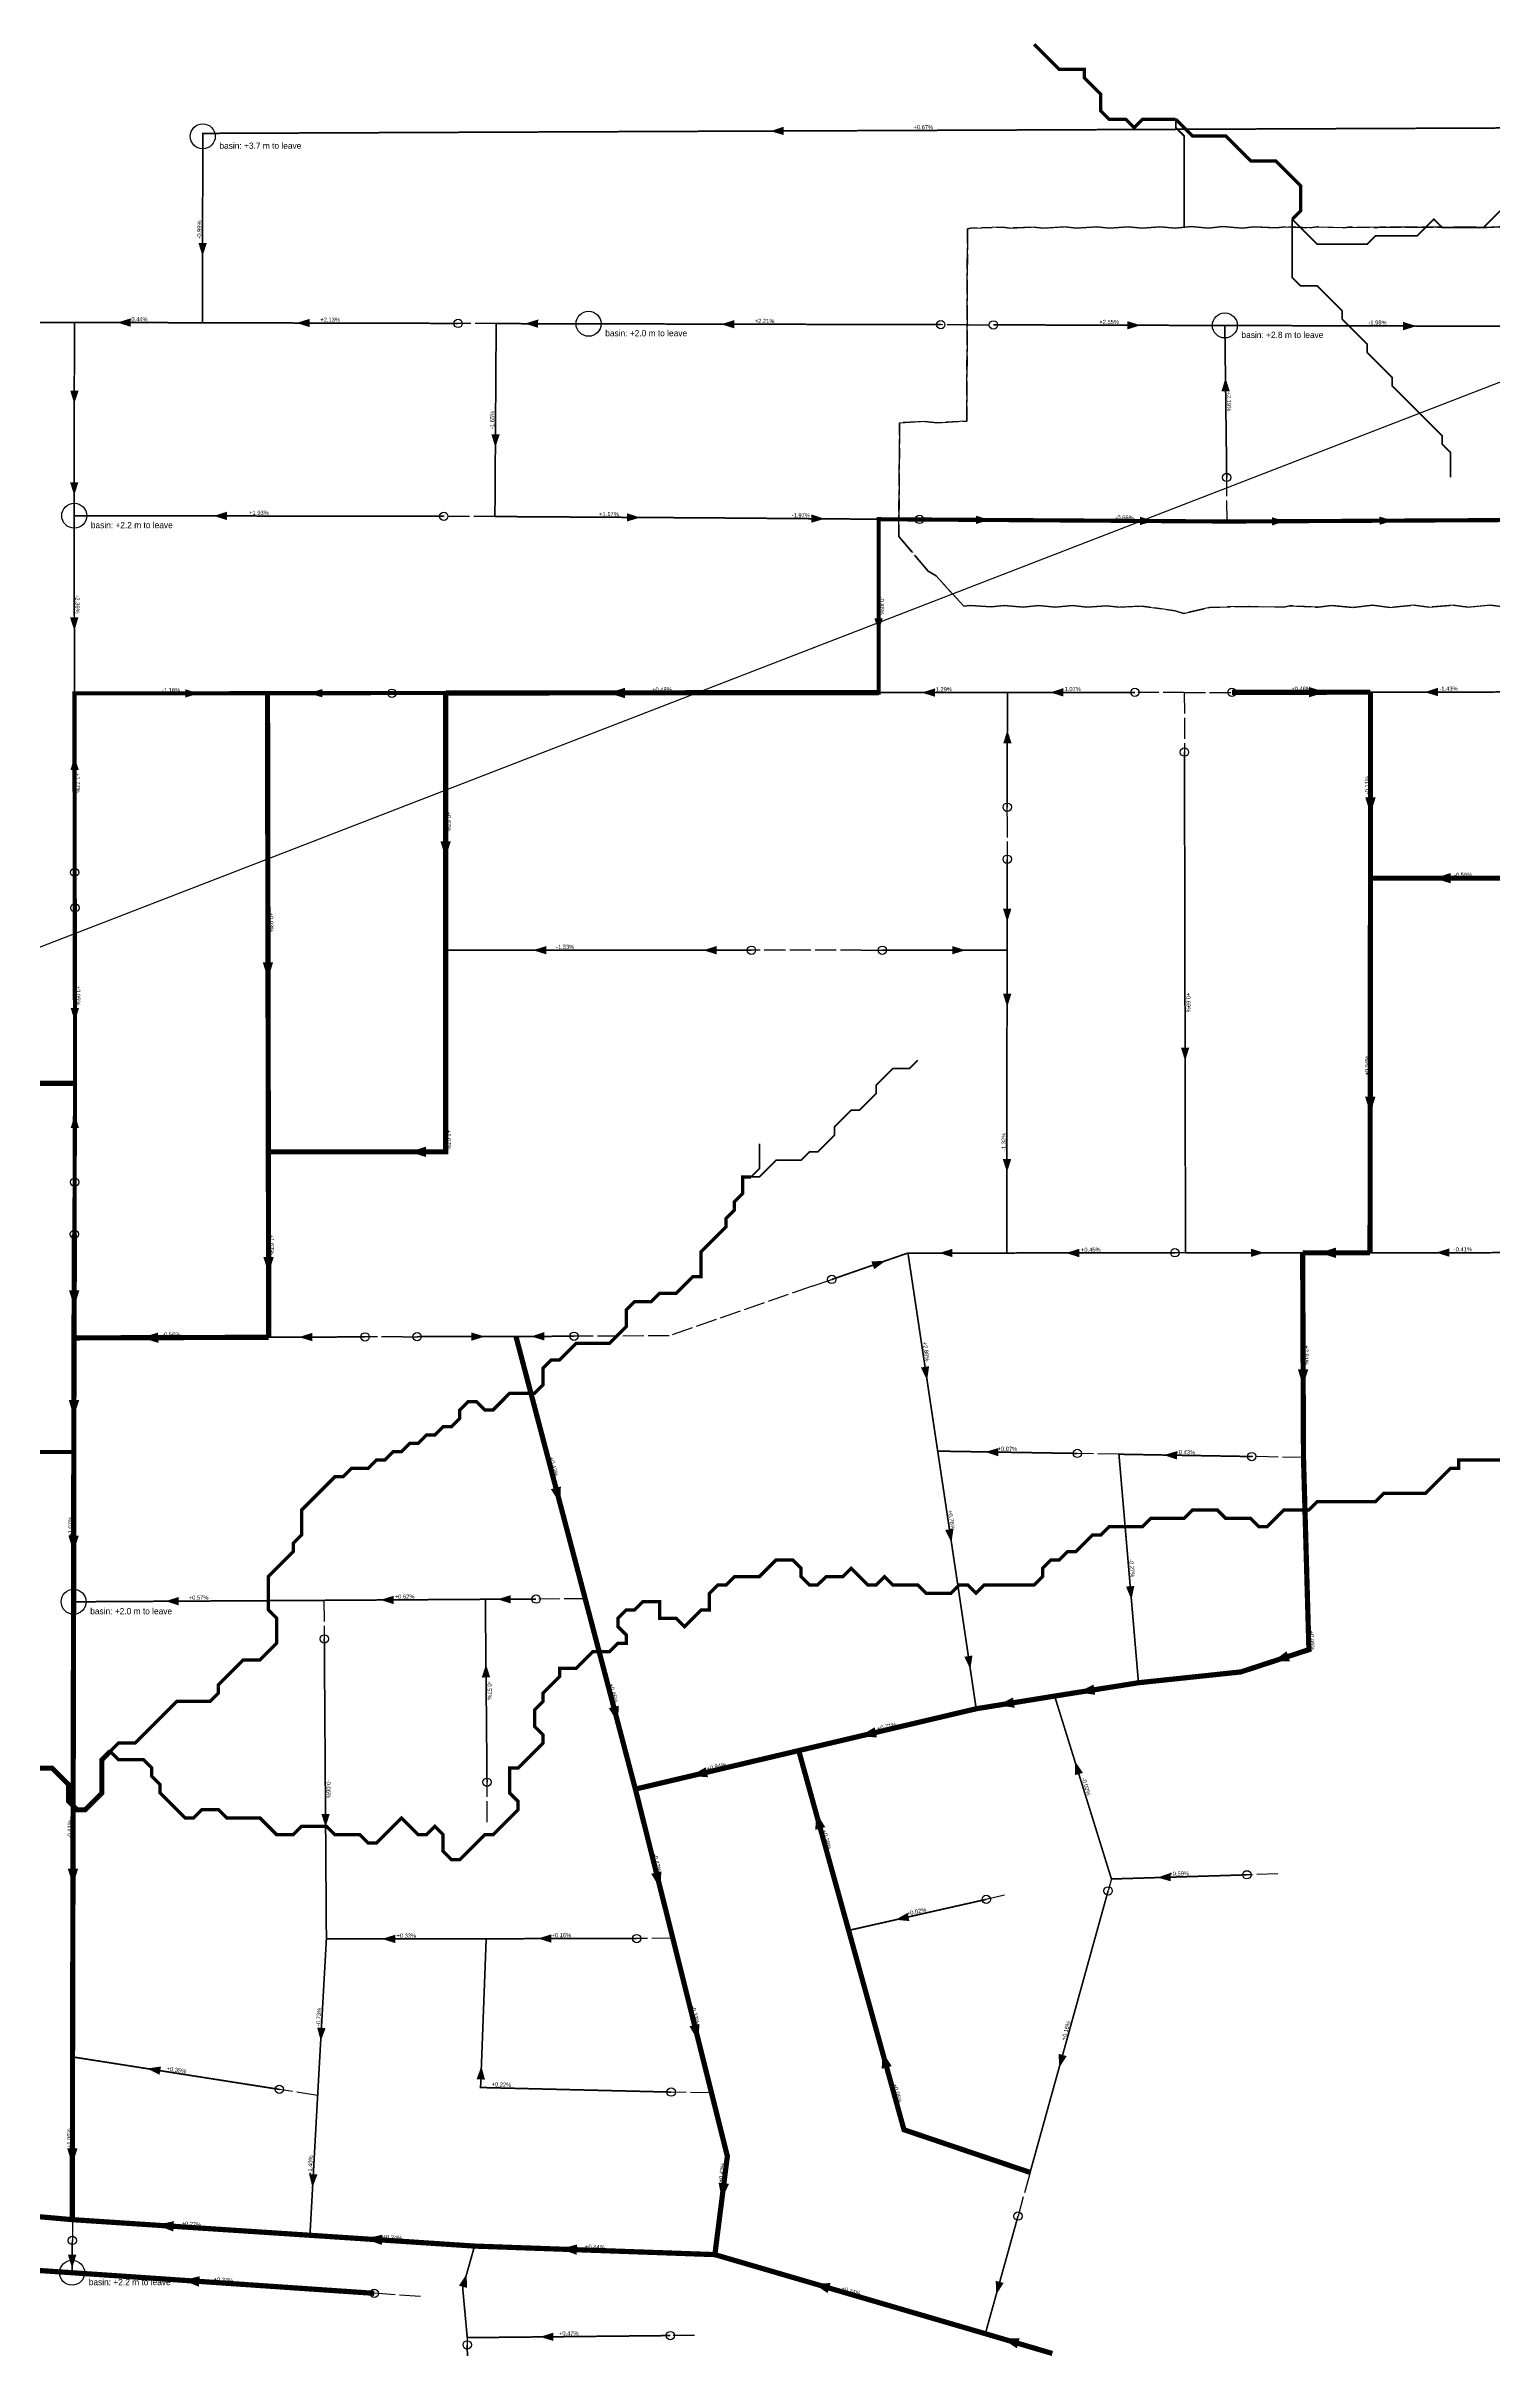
# Model space of a CAD drawing. Header units: metres. Extents: x 442821 to 452274, y 2561971 to 2571293.
# Drawn here: x 444264 to 444960, y 2564912 to 2566019 of the extents above; entities that cross this region are included whole.
import ezdxf
from ezdxf.enums import TextEntityAlignment as Align

# ---------------------------------------------------------------- set-up
doc = ezdxf.new("R2010")
doc.units = ezdxf.units.M
doc.header["$LTSCALE"] = 8
doc.linetypes.add('DASHDOT', pattern=[3.556, 2.54, -0.508, 0, -0.508])
doc.linetypes.add('DASHED', pattern=[1.524, 1.27, -0.254])
for name, color, linetype in [('A_ARROWS', 7, 'Continuous'), ('A_BASINS', 1, 'Continuous'), ('A_BUILT_2006', 252, 'Continuous'), ('A_CATCHMENTS', 7, 'Continuous'), ('A_DIRECT_LINK', 6, 'Continuous'), ('A_GRADIENT', 8, 'Continuous'), ('A_HEAD_GAP', 8, 'Continuous'), ('A_HEADS', 8, 'Continuous'), ('A_STREAMS', 5, 'Continuous')]:
    doc.layers.add(name, color=color, linetype=linetype)

msp = doc.modelspace()

# ---------------------------------------------------------------- linework, layer by layer
at = {"layer": 'A_ARROWS', "color": 1}
for points in [[(444612.4, 2565978.3), (444618.8, 2565980.4), (444618.8, 2565976.4)], [(444339.5, 2565918.1), (444337.5, 2565924.5), (444341.5, 2565924.5)], [(444298.5, 2565886.3), (444304.9, 2565888.3), (444304.9, 2565884.3)], [(444384.6, 2565886.1), (444391, 2565888.1), (444391, 2565884.1)], [(444494.4, 2565885.8), (444500.8, 2565887.8), (444500.7, 2565883.8)], [(444588.7, 2565885.5), (444595.1, 2565887.5), (444595.1, 2565883.5)], [(444277.8, 2565847.2), (444275.9, 2565853.6), (444279.9, 2565853.6)], [(444480.2, 2565826.2), (444478.3, 2565832.6), (444482.3, 2565832.6)], [(444277.8, 2565803.2), (444275.8, 2565809.6), (444279.8, 2565809.6)], [(444344.8, 2565793.4), (444351.2, 2565795.4), (444351.2, 2565791.4)], [(444549.8, 2565792.6), (444543.4, 2565790.7), (444543.4, 2565794.7)], [(444638.5, 2565792), (444632, 2565790.1), (444632.1, 2565794.1)], [(444277.9, 2565738.2), (444275.8, 2565744.6), (444279.8, 2565744.6)], [(444664.4, 2565737.8), (444662.4, 2565744.2), (444666.4, 2565744.2)], [(444337.6, 2565708.1), (444331.2, 2565706.1), (444331.2, 2565710.1)], [(444390.6, 2565708.2), (444397, 2565710.2), (444397, 2565706.2)], [(444534.5, 2565708.3), (444542.5, 2565710.8), (444542.5, 2565705.8)], [(444685.1, 2565708.5), (444691.5, 2565710.5), (444691.5, 2565706.5)], [(444746.8, 2565708.6), (444753.2, 2565710.6), (444753.2, 2565706.6)], [(444879.2, 2565708.7), (444871.2, 2565706.2), (444871.2, 2565711.2)], [(444926.8, 2565708.7), (444933.2, 2565710.8), (444933.2, 2565706.8)], [(444726.3, 2565690.5), (444728.3, 2565684.1), (444724.3, 2565684.1)], [(444277.9, 2565677.7), (444280, 2565671.3), (444276, 2565671.3)], [(444900.8, 2565650.1), (444898.3, 2565658.1), (444903.3, 2565658.1)], [(444456.3, 2565629.1), (444453.8, 2565637.1), (444458.8, 2565637.1)], [(444931.4, 2565619.3), (444939.4, 2565621.8), (444939.4, 2565616.8)], [(444726.2, 2565598.2), (444724.2, 2565604.6), (444728.2, 2565604.6)], [(444498.3, 2565584.7), (444504.7, 2565586.7), (444504.7, 2565582.7)], [(444580.1, 2565584.7), (444586.5, 2565586.7), (444586.5, 2565582.7)], [(444706.2, 2565584.7), (444699.8, 2565582.7), (444699.8, 2565586.7)], [(444370.9, 2565570.9), (444368.4, 2565578.9), (444373.4, 2565578.9)], [(444726.2, 2565557.4), (444724.2, 2565563.8), (444728.2, 2565563.8)], [(444278.1, 2565550.5), (444276.1, 2565556.9), (444280.1, 2565556.9)], [(444811.7, 2565531.5), (444809.7, 2565537.9), (444813.7, 2565537.9)], [(444900.7, 2565506.3), (444898.2, 2565514.3), (444903.2, 2565514.3)], [(444278.1, 2565505.7), (444280.1, 2565499.3), (444276.1, 2565499.3)], [(444438.9, 2565487.8), (444446.9, 2565490.3), (444446.9, 2565485.3)], [(444726.1, 2565477.9), (444724.1, 2565484.3), (444728.1, 2565484.3)], [(444371.2, 2565429.3), (444368.7, 2565437.3), (444373.7, 2565437.3)], [(444693.5, 2565439.2), (444699.9, 2565441.2), (444699.9, 2565437.2)], [(444754.4, 2565439.2), (444760.8, 2565441.2), (444760.8, 2565437.2)], [(444849.7, 2565439.3), (444843.3, 2565437.3), (444843.3, 2565441.3)], [(444876.2, 2565439.3), (444884.2, 2565441.8), (444884.2, 2565436.8)], [(444932.3, 2565439.4), (444938.7, 2565441.4), (444938.7, 2565437.4)], [(444667.7, 2565435.4), (444662.3, 2565431.4), (444660.9, 2565435.2)], [(444277.8, 2565413.3), (444275.3, 2565421.3), (444280.3, 2565421.3)], [(444310.1, 2565398.5), (444318.1, 2565401), (444318.2, 2565396)], [(444385.8, 2565398.8), (444392.2, 2565400.8), (444392.2, 2565396.8)], [(444475.1, 2565399.1), (444468.7, 2565397), (444468.7, 2565401)], [(444497.3, 2565399.1), (444503.7, 2565401.2), (444503.7, 2565397.2)], [(444687.7, 2565378.1), (444684.7, 2565384.2), (444688.7, 2565384.8)], [(444868.4, 2565375.3), (444865.9, 2565383.3), (444870.9, 2565383.3)], [(444277.6, 2565360.5), (444275.2, 2565368.5), (444280.2, 2565368.5)], [(444715.6, 2565343.6), (444722, 2565345.5), (444722, 2565341.5)], [(444801.4, 2565342.1), (444807.9, 2565344), (444807.8, 2565340)], [(444511.4, 2565318.6), (444506.9, 2565325.7), (444511.7, 2565327)], [(444277.5, 2565295.4), (444275, 2565303.4), (444280, 2565303.4)], [(444699.4, 2565300.1), (444696.4, 2565306.1), (444700.4, 2565306.7)], [(444321.6, 2565271.9), (444328, 2565273.9), (444328, 2565269.9)], [(444424.9, 2565272.5), (444431.3, 2565274.5), (444431.3, 2565270.5)], [(444481.2, 2565272.8), (444487.6, 2565274.8), (444487.6, 2565270.8)], [(444785.9, 2565272.6), (444783.3, 2565278.9), (444787.3, 2565279.2)], [(444853.7, 2565242.9), (444860.5, 2565247.8), (444862.1, 2565243)], [(444475.7, 2565241.6), (444477.7, 2565235.3), (444473.7, 2565235.2)], [(444708.5, 2565239.1), (444705.6, 2565245.2), (444709.5, 2565245.8)], [(444721.5, 2565221.9), (444729, 2565225.6), (444729.8, 2565220.7)], [(444760.2, 2565228.1), (444767.7, 2565231.8), (444768.5, 2565226.9)], [(444539.2, 2565213.4), (444534.7, 2565220.5), (444539.5, 2565221.7)], [(444655.3, 2565207), (444662.5, 2565211.3), (444663.6, 2565206.4)], [(444758.8, 2565195), (444762.6, 2565189.4), (444758.8, 2565188.3)], [(444574, 2565187.9), (444581.3, 2565192.1), (444582.4, 2565187.3)], [(444634.3, 2565170.4), (444638.8, 2565163.3), (444634, 2565162)], [(444398.6, 2565163.3), (444396.6, 2565169.7), (444400.6, 2565169.7)], [(444277.2, 2565135.4), (444274.7, 2565143.4), (444279.7, 2565143.4)], [(444559.5, 2565133.7), (444555.1, 2565140.9), (444560, 2565142.1)], [(444798.3, 2565139.1), (444804.7, 2565141.3), (444804.8, 2565137.3)], [(444672.5, 2565118.8), (444678.3, 2565122.1), (444679.2, 2565118.2)], [(444425.7, 2565109.6), (444432.1, 2565111.6), (444432.1, 2565107.6)], [(444500.7, 2565109.8), (444507.1, 2565111.8), (444507.1, 2565107.8)], [(444396.3, 2565060.5), (444394.6, 2565067), (444398.6, 2565066.7)], [(444577.8, 2565060.4), (444573.5, 2565067.6), (444578.3, 2565068.8)], [(444473.5, 2565048.5), (444475.2, 2565042), (444471.2, 2565042.2)], [(444666.2, 2565055.5), (444670.7, 2565048.5), (444665.9, 2565047.2)], [(444751.2, 2565047.7), (444750.9, 2565054.4), (444754.8, 2565053.3)], [(444312.8, 2565047.3), (444319.5, 2565048.3), (444318.8, 2565044.3)], [(444276.9, 2565001), (444274.4, 2565009), (444279.4, 2565009)], [(444392.3, 2564990.1), (444390.7, 2564996.6), (444394.7, 2564996.4)], [(444589, 2564984.3), (444587.5, 2564992.5), (444592.5, 2564991.9)], [(444317.6, 2564972.1), (444325.7, 2564974), (444325.4, 2564969)], [(444417.7, 2564965.5), (444425.9, 2564967.5), (444425.6, 2564962.5)], [(444511.4, 2564960.6), (444519.5, 2564962.8), (444519.3, 2564957.8)], [(444276.8, 2564951.4), (444274.8, 2564957.8), (444278.8, 2564957.8)], [(444329.9, 2564945.6), (444338.1, 2564947.5), (444337.7, 2564942.5)], [(444466.4, 2564948.6), (444466.6, 2564941.9), (444462.7, 2564943)], [(444632.9, 2564944.1), (444641.3, 2564944.2), (444639.9, 2564939.4)], [(444720.9, 2564938.6), (444720.7, 2564945.3), (444724.5, 2564944.3)], [(444501.7, 2564918.4), (444508.1, 2564920.4), (444508.1, 2564916.4)], [(444723.8, 2564917.5), (444732.2, 2564917.7), (444730.8, 2564912.9)]]:
    msp.add_solid(points, dxfattribs=at)
at = {"layer": 'A_ARROWS', "color": 2}
for points in [[(444790.3, 2565885), (444783.9, 2565883), (444783.9, 2565887)], [(444922.9, 2565884.6), (444916.5, 2565882.6), (444916.5, 2565886.6)], [(444831.1, 2565859.7), (444833.2, 2565853.3), (444829.2, 2565853.3)], [(444717.6, 2565791.5), (444711.2, 2565789.5), (444711.2, 2565793.5)], [(444796.5, 2565790.9), (444790.1, 2565789), (444790.1, 2565793)], [(444859.8, 2565790.8), (444853.4, 2565788.8), (444853.4, 2565792.8)], [(444911.5, 2565791.1), (444905.2, 2565789.1), (444905.1, 2565793.1)]]:
    msp.add_solid(points, dxfattribs=at)
at = {"layer": 'A_BASINS', "color": 1}
for centre in [(444339.6, 2565975.8), (444525, 2565885.7), (444830.8, 2565884.9), (444277.8, 2565793.5), (444277.5, 2565271.6), (444276.8, 2564949.2)]:
    msp.add_circle(centre, 6, dxfattribs=at)
at = {"layer": 'A_BUILT_2006', "color": 252}
msp.add_lwpolyline([(444422.4, 2563343.7), (444425.8, 2563359.7), (444354.3, 2563402.3), (444079.1, 2562950.6), (443944.5, 2563054.6), (443895.5, 2563534.9), (443894.2, 2564981.6), (443353.4, 2565026.3), (443356.8, 2565236.3), (445139.7, 2565926.1), (445353.1, 2566067)], dxfattribs=at)
at = {"layer": 'A_CATCHMENTS', "color": 2, "linetype": 'DASHED'}
msp.add_lwpolyline([(444966.3, 2565749.6), (444958.5, 2565750.5), (444947.6, 2565749.5), (444940.6, 2565750.5), (444928.9, 2565749.5), (444921.7, 2565750.5), (444910.1, 2565749.4), (444901.8, 2565750.5), (444892.5, 2565749.4), (444881.9, 2565750.4), (444875.8, 2565749.5), (444862, 2565750.2), (444859.2, 2565749.6), (444842.5, 2565749.8), (444842.1, 2565749.9), (444823.4, 2565749.4), (444810.9, 2565746.5), (444807, 2565747.8), (444790.6, 2565750.1), (444779.8, 2565749.5), (444774.1, 2565750.2), (444764.5, 2565749.5), (444757.7, 2565750.3), (444749.2, 2565749.6), (444741.3, 2565750.3), (444733.9, 2565749.6), (444733.9, 2565749.6), (444724.8, 2565750.4), (444718.5, 2565749.7), (444708.4, 2565750.4), (444705.4, 2565750), (444705.2, 2565750.2), (444692, 2565764.6), (444688.2, 2565766.8), (444674.1, 2565783.5), (444674.5, 2565838.1), (444686.4, 2565838.8), (444692.5, 2565838.1), (444706.8, 2565839), (444707.1, 2565931.3), (444708.8, 2565931.6), (444723.9, 2565932.2), (444727.7, 2565931.7), (444739, 2565932.2), (444743.5, 2565931.7), (444754.1, 2565932.3), (444759.4, 2565931.7), (444769.3, 2565932.3), (444775.3, 2565931.7), (444784.4, 2565932.3), (444791.2, 2565931.7), (444799.5, 2565932.3), (444807.1, 2565931.7), (444814.6, 2565932.4), (444823, 2565931.7), (444829.7, 2565932.4), (444839.1, 2565931.7), (444844.9, 2565932.3), (444855.4, 2565931.8), (444860, 2565932.3), (444871.7, 2565931.8), (444875.1, 2565932.3), (444888, 2565931.9), (444890.2, 2565932.2), (444904.4, 2565932), (444905.3, 2565932.1), (444920.4, 2565932.1), (444920.7, 2565932.1), (444935.6, 2565932.2), (444937, 2565932), (444950.7, 2565932.3), (444953.3, 2565931.9), (444965.8, 2565932.4)], dxfattribs=at)
at = {"layer": 'A_CATCHMENTS', "color": 1, "linetype": 'DASHED'}
msp.add_lwpolyline([(444965.8, 2565932.4), (444953.3, 2565931.9), (444950.7, 2565932.3), (444937, 2565932), (444935.6, 2565932.2), (444920.7, 2565932.1), (444920.4, 2565932.1), (444905.3, 2565932.1), (444904.4, 2565932), (444890.2, 2565932.2), (444888, 2565931.9), (444875.1, 2565932.3), (444871.7, 2565931.8), (444860, 2565932.3), (444855.4, 2565931.8), (444844.9, 2565932.3), (444839.1, 2565931.7), (444829.7, 2565932.4), (444823, 2565931.7), (444814.6, 2565932.4), (444807.1, 2565931.7), (444799.5, 2565932.3), (444791.2, 2565931.7), (444784.4, 2565932.3), (444775.3, 2565931.7), (444769.3, 2565932.3), (444759.4, 2565931.7), (444754.1, 2565932.3), (444743.5, 2565931.7), (444739, 2565932.2), (444727.7, 2565931.7), (444723.9, 2565932.2), (444708.8, 2565931.6), (444707.1, 2565931.3), (444706.8, 2565839), (444692.5, 2565838.1), (444686.4, 2565838.8), (444674.5, 2565838.1), (444674.1, 2565783.5), (444688.2, 2565766.8), (444692, 2565764.6), (444705.2, 2565750.2), (444705.4, 2565750), (444708.4, 2565750.4), (444718.5, 2565749.7), (444724.8, 2565750.4), (444733.9, 2565749.6), (444741.3, 2565750.3), (444749.2, 2565749.6), (444757.7, 2565750.3), (444764.5, 2565749.5), (444774.1, 2565750.2), (444779.8, 2565749.5), (444790.6, 2565750.1), (444807, 2565747.8), (444810.9, 2565746.5), (444823.4, 2565749.4), (444842.1, 2565749.9), (444842.5, 2565749.8), (444859.2, 2565749.6), (444862, 2565750.2), (444875.8, 2565749.5), (444881.9, 2565750.4), (444892.5, 2565749.4), (444901.8, 2565750.5), (444910.1, 2565749.4), (444921.7, 2565750.5), (444928.9, 2565749.5), (444940.6, 2565750.5), (444947.6, 2565749.5), (444958.5, 2565750.5), (444966.3, 2565749.6)], dxfattribs=at)
at = {"layer": 'A_DIRECT_LINK', "color": 6, "linetype": 'DASHED', "const_width": 2}
msp.add_lwpolyline([(445198.6, 2566068.3), (445175.1, 2565947), (445132.7, 2565921.7), (445069.7, 2565884.2), (445021.7, 2565884.3), (445021, 2565791.7), (444831.9, 2565790.7), (444664.4, 2565791.8), (444664.4, 2565708.5), (444456.3, 2565708.3), (444370.7, 2565708.2), (444277.9, 2565708.1), (444278.2, 2565520.7), (444277.7, 2565398.4), (444277.6, 2565343.6), (444184.3, 2565343.7), (444184.3, 2565251.9), (444184.3, 2565168.2), (444184.3, 2565085), (444184.3, 2564982.9), (444171.9, 2564984), (444017.2, 2564997.6), (444017.2, 2564966.8), (444017.4, 2564881.2)], dxfattribs=at)
at = {"layer": 'A_HEAD_GAP', "color": 8, "linetype": 'DASHED'}
for points in [[(444480.6, 2565885.8), (444462.3, 2565885.9)], [(444707.5, 2565885.2), (444694.3, 2565885.3)], [(444707.5, 2565885.2), (444719.6, 2565885.2)], [(444831.9, 2565790.7), (444831.7, 2565811.9)], [(444480, 2565793.1), (444455.4, 2565793.2)], [(444664.4, 2565791.8), (444684, 2565791.7)], [(444456.3, 2565708.3), (444430.5, 2565708.2)], [(444811.3, 2565708.6), (444787.6, 2565708.6)], [(444811.3, 2565708.6), (444811.4, 2565679.9)], [(444811.3, 2565708.6), (444834.2, 2565708.6)], [(444726.2, 2565649.1), (444726.2, 2565653.4)], [(444726.2, 2565649.1), (444726.2, 2565628.4)], [(444278, 2565614.4), (444278, 2565622.1)], [(444278, 2565614.4), (444278.1, 2565605.1)], [(444656.2, 2565584.7), (444603.3, 2565584.7)], [(444656.2, 2565584.7), (444666.2, 2565584.7)], [(444277.9, 2565457.1), (444278, 2565473.2)], [(444277.9, 2565457.1), (444277.9, 2565448.2)], [(444811.9, 2565439.3), (444806.8, 2565439.3)], [(444632.4, 2565423.2), (444641.9, 2565426.5)], [(444632.4, 2565423.2), (444563.8, 2565399.4), (444518, 2565399.2)], [(444435.7, 2565398.9), (444417.6, 2565398.9)], [(444435.7, 2565398.9), (444442.6, 2565399)], [(444277.6, 2565343.6), (444250.3, 2565343.6)], [(444779.9, 2565342.5), (444759.9, 2565342.9)], [(444868.6, 2565340.9), (444843.7, 2565341.4)], [(444397.8, 2565272.3), (444398, 2565253.8)], [(444523.4, 2565273), (444499.8, 2565272.9)], [(444476.3, 2565165.7), (444476.2, 2565184.9)], [(444776.3, 2565138.4), (444774.7, 2565132.7)], [(444856.3, 2565140.8), (444841.4, 2565140.4)], [(444724.9, 2565130.6), (444716.1, 2565128.6)], [(444565.5, 2565109.9), (444548.1, 2565109.8)], [(444394.8, 2565034.4), (444376.4, 2565037.3)], [(444584.1, 2565035.6), (444564.7, 2565036)], [(444737.2, 2564997.4), (444731.4, 2564976.4)], [(444276.9, 2564974.7), (444276.9, 2564964.7)], [(444444.2, 2564937.8), (444422, 2564939.3)], [(444466.7, 2564918), (444466.7, 2564914.5)], [(444575.9, 2564919.1), (444564.3, 2564919)]]:
    msp.add_lwpolyline(points, dxfattribs=at)
at = {"layer": 'A_HEADS', "color": 1}
for centre in [(444462.3, 2565885.9), (444694.3, 2565885.3), (444455.4, 2565793.2), (444430.5, 2565708.2), (444787.6, 2565708.6), (444834.2, 2565708.6), (444811.4, 2565679.9), (444726.2, 2565653.4), (444278, 2565622.1), (444726.2, 2565628.4), (444278.1, 2565605.1), (444603.3, 2565584.7), (444666.2, 2565584.7), (444278, 2565473.2), (444277.9, 2565448.2), (444806.8, 2565439.3), (444641.9, 2565426.5), (444417.6, 2565398.9), (444442.6, 2565399), (444518, 2565399.2), (444759.9, 2565342.9), (444843.7, 2565341.4), (444499.8, 2565272.9), (444398, 2565253.8), (444476.2, 2565184.9), (444841.4, 2565140.4), (444716.1, 2565128.6), (444774.7, 2565132.7), (444548.1, 2565109.8), (444376.4, 2565037.3), (444564.7, 2565036), (444731.4, 2564976.4), (444276.9, 2564964.7), (444422, 2564939.3), (444466.7, 2564914.5), (444564.3, 2564919)]:
    msp.add_circle(centre, 2, dxfattribs=at)
at = {"layer": 'A_HEADS', "color": 2}
for centre in [(444719.6, 2565885.2), (444831.7, 2565811.9), (444684, 2565791.7)]:
    msp.add_circle(centre, 2, dxfattribs=at)
at = {"layer": 'A_SECONDARY_HEADER', "color": 1, "const_width": 2.5}
for points in [[(444370.7, 2565708.2), (444371.1, 2565487.8)], [(444456.3, 2565708.3), (444456.3, 2565584.7)], [(444900.8, 2565619.3), (444900.6, 2565439.3)], [(444456.3, 2565584.7), (444456.3, 2565487.8), (444371.1, 2565487.8)], [(444278.2, 2565520.7), (444185.9, 2565520.7)], [(444371.1, 2565487.8), (444371.3, 2565398.7)], [(444277.9, 2565448.2), (444277.7, 2565398.4)], [(444900.6, 2565439.3), (444868.2, 2565439.3)], [(444868.2, 2565439.3), (444868.6, 2565340.9)], [(444277.7, 2565398.4), (444277.6, 2565343.6)], [(444277.6, 2565343.6), (444277.5, 2565271.6)], [(444711.3, 2565220.2), (444626, 2565200.1)], [(444626, 2565200.1), (444547.5, 2565181.6)], [(444277, 2565052.9), (444276.9, 2564974.7)], [(444747.9, 2564910.4), (444715.7, 2564919.9)]]:
    msp.add_lwpolyline(points, dxfattribs=at)
at = {"layer": 'A_SECONDARY_HEADER', "color": 1, "linetype": 'DASHED', "const_width": 2.5}
for points in [[(444664.4, 2565708.5), (444456.3, 2565708.3)], [(444834.2, 2565708.6), (444900.8, 2565708.7)], [(444900.8, 2565708.7), (444900.8, 2565619.3)], [(444490.1, 2565399.1), (444523.4, 2565273)], [(444868.6, 2565340.9), (444871.2, 2565248.6), (444838.5, 2565237.9), (444789.3, 2565232.7)], [(444523.4, 2565273), (444547.5, 2565181.6)], [(444749, 2565226.3), (444711.3, 2565220.2)], [(444789.3, 2565232.7), (444749, 2565226.3)], [(444650, 2565113.7), (444626, 2565200.1)], [(444737.2, 2564997.4), (444676.6, 2565017.9), (444650, 2565113.7)], [(444584.1, 2565035.6), (444591.7, 2565005.2), (444585.7, 2564957.9)], [(444276.9, 2564974.7), (444184.3, 2564982.9)], [(444391.1, 2564967.2), (444276.9, 2564974.7)], [(444276.8, 2564949.2), (444017.2, 2564966.8)], [(444470.2, 2564962), (444391.1, 2564967.2)], [(444585.7, 2564957.9), (444470.2, 2564962)], [(444422, 2564939.3), (444276.8, 2564949.2)], [(444715.7, 2564919.9), (444585.7, 2564957.9)]]:
    msp.add_lwpolyline(points, dxfattribs=at)
at = {"layer": 'A_SECONDARY_HEADER', "color": 1, "linetype": 'DASHDOT', "const_width": 2.5}
for points in [[(444989.9, 2565619.3), (444900.8, 2565619.3)], [(444371.3, 2565398.7), (444277.7, 2565398.4)], [(444277.5, 2565271.6), (444277, 2565052.9)], [(444547.5, 2565181.6), (444565.5, 2565109.9)], [(444565.5, 2565109.9), (444584.1, 2565035.6)]]:
    msp.add_lwpolyline(points, dxfattribs=at)
at = {"layer": 'A_SECONDARY_MAIN', "color": 1, "const_width": 0.8}
for points in [[(445033.6, 2565980.1), (444339.6, 2565977.2), (444339.6, 2565975.8)], [(444694.3, 2565885.3), (444525, 2565885.7)], [(444277.8, 2565827.7), (444277.8, 2565793.5)], [(444480, 2565793.1), (444589.6, 2565792.4)], [(444278, 2565622.1), (444277.9, 2565708.1)], [(444726.2, 2565653.4), (444726.3, 2565708.5)], [(444603.3, 2565584.7), (444571.3, 2565584.7)], [(444726.2, 2565584.7), (444726.1, 2565545.9)], [(444678.5, 2565439.2), (444692.8, 2565344)], [(444442.6, 2565399), (444490.1, 2565399.1)], [(444518, 2565399.2), (444490.1, 2565399.1)], [(444692.8, 2565344), (444702.8, 2565277.4)], [(444397.8, 2565272.3), (444277.5, 2565271.6)], [(444475.4, 2565272.8), (444397.8, 2565272.3)], [(444841.4, 2565140.4), (444776.3, 2565138.4)], [(444394.8, 2565034.4), (444391.1, 2564967.2)]]:
    msp.add_lwpolyline(points, dxfattribs=at)
at = {"layer": 'A_SECONDARY_MAIN', "color": 1, "linetype": 'DASHDOT', "const_width": 0.8}
for points in [[(444339.6, 2565975.8), (444339.4, 2565886.2)], [(444185.9, 2565886.4), (444277.9, 2565886.4)], [(444277.9, 2565886.4), (444277.8, 2565827.7)], [(444339.4, 2565886.2), (444277.9, 2565886.4)], [(444480.6, 2565885.8), (444480, 2565793.1)], [(444525, 2565885.7), (444480.6, 2565885.8)], [(444277.8, 2565793.5), (444277.9, 2565708.1)], [(444589.6, 2565792.4), (444664.4, 2565791.8)], [(444664.4, 2565791.8), (444664.4, 2565708.5)], [(444277.9, 2565708.1), (444370.7, 2565708.2)], [(444726.3, 2565708.5), (444664.4, 2565708.5)], [(444975.7, 2565708.8), (444900.8, 2565708.7)], [(444571.3, 2565584.7), (444456.3, 2565584.7)], [(444726.1, 2565545.9), (444726, 2565439.2)], [(444726, 2565439.2), (444678.5, 2565439.2)], [(444811.9, 2565439.3), (444868.2, 2565439.3)], [(444989.9, 2565439.4), (444900.6, 2565439.3)], [(444779.9, 2565342.5), (444789.3, 2565232.7)], [(444476.2, 2565184.9), (444475.4, 2565272.8)], [(444702.8, 2565277.4), (444711.3, 2565220.2)], [(444399, 2565109.6), (444394.8, 2565034.4)], [(444466.7, 2564918), (444464.5, 2564941.9), (444470.2, 2564962)]]:
    msp.add_lwpolyline(points, dxfattribs=at)
at = {"layer": 'A_SECONDARY_MAIN', "color": 2, "linetype": 'DASHDOT', "const_width": 0.8}
for points in [[(444830.8, 2565884.9), (444977.7, 2565884.5)], [(444733.4, 2565791.4), (444831.9, 2565790.7)], [(444831.9, 2565790.7), (444871.7, 2565790.9)], [(444931.4, 2565791.2), (445021, 2565791.7)]]:
    msp.add_lwpolyline(points, dxfattribs=at)
at = {"layer": 'A_SECONDARY_MAIN', "color": 2, "const_width": 0.8}
msp.add_lwpolyline([(444871.7, 2565790.9), (444931.4, 2565791.2)], dxfattribs=at)
at = {"layer": 'A_SECONDARY_MAIN', "color": 1, "linetype": 'DASHED', "const_width": 0.8}
for points in [[(444776.3, 2565138.4), (444749, 2565226.3)], [(444716.1, 2565128.6), (444650, 2565113.7)], [(444475.8, 2565109.7), (444399, 2565109.6)], [(444564.3, 2564919), (444466.7, 2564918)]]:
    msp.add_lwpolyline(points, dxfattribs=at)
at = {"layer": 'A_SECONDARY_MAIN_BRANCH', "color": 1, "const_width": 0.8}
for points in [[(444462.3, 2565885.9), (444339.4, 2565886.2)], [(444455.4, 2565793.2), (444277.8, 2565793.5)], [(444430.5, 2565708.2), (444370.7, 2565708.2)], [(444787.6, 2565708.6), (444726.3, 2565708.5)], [(444811.4, 2565679.9), (444811.9, 2565439.3)], [(444726.2, 2565628.4), (444726.2, 2565584.7)], [(444278.1, 2565605.1), (444278.2, 2565520.7)], [(444666.2, 2565584.7), (444726.2, 2565584.7)], [(444278, 2565473.2), (444278.2, 2565520.7)], [(444641.9, 2565426.5), (444678.5, 2565439.2)], [(444417.6, 2565398.9), (444371.3, 2565398.7)], [(444731.4, 2564976.4), (444715.7, 2564919.9)], [(444276.9, 2564964.7), (444276.8, 2564949.2)]]:
    msp.add_lwpolyline(points, dxfattribs=at)
at = {"layer": 'A_SECONDARY_MAIN_BRANCH', "color": 2, "const_width": 0.8}
for points in [[(444719.6, 2565885.2), (444830.8, 2565884.9)], [(444831.7, 2565811.9), (444830.8, 2565884.9)], [(444684, 2565791.7), (444733.4, 2565791.4)]]:
    msp.add_lwpolyline(points, dxfattribs=at)
at = {"layer": 'A_SECONDARY_MAIN_BRANCH', "color": 1, "linetype": 'DASHED', "const_width": 0.8}
for points in [[(444806.8, 2565439.3), (444726, 2565439.2)], [(444759.9, 2565342.9), (444692.8, 2565344)], [(444843.7, 2565341.4), (444779.9, 2565342.5)], [(444499.8, 2565272.9), (444475.4, 2565272.8)], [(444398, 2565253.8), (444399, 2565109.6)], [(444774.7, 2565132.7), (444737.2, 2564997.4)], [(444564.7, 2565036), (444473.1, 2565038.2), (444475.8, 2565109.7)], [(444548.1, 2565109.8), (444475.8, 2565109.7)], [(444376.4, 2565037.3), (444277, 2565052.9)], [(444466.7, 2564914.5), (444467.4, 2564851.5)]]:
    msp.add_lwpolyline(points, dxfattribs=at)
at = {"layer": 'A_STREAMS', "color": 5}
for points, const_width in [([(444807.2, 2565984), (444803.2, 2565984), (444799.2, 2565984), (444795.2, 2565984), (444791.2, 2565984), (444787.2, 2565980), (444783.2, 2565984), (444779.2, 2565984), (444775.2, 2565984), (444771.2, 2565988), (444771.2, 2565992), (444771.2, 2565996), (444767.2, 2566000), (444763.2, 2566004), (444763.2, 2566008), (444759.2, 2566008), (444755.2, 2566008), (444751.2, 2566008), (444747.2, 2566012), (444743.2, 2566016), (444739.2, 2566020)], 1.6), ([(444863.2, 2565936), (444867.2, 2565940), (444867.2, 2565944), (444867.2, 2565948), (444867.2, 2565952), (444863.2, 2565956), (444859.2, 2565960), (444855.2, 2565964), (444851.2, 2565964), (444847.2, 2565964), (444843.2, 2565964), (444839.2, 2565968), (444835.2, 2565972), (444831.2, 2565976), (444827.2, 2565976), (444823.2, 2565976), (444819.2, 2565976), (444815.2, 2565976), (444811.2, 2565980), (444807.2, 2565984)], 1.6), ([(444811.2, 2565932), (444811.2, 2565936), (444811.2, 2565940), (444811.2, 2565944), (444811.2, 2565948), (444811.2, 2565952), (444811.2, 2565956), (444811.2, 2565960), (444811.2, 2565964), (444811.2, 2565968), (444811.2, 2565972), (444811.2, 2565976), (444807.2, 2565980), (444807.2, 2565984)], 0.8), ([(444963.2, 2565940), (444959.2, 2565936), (444955.2, 2565932), (444951.2, 2565932), (444947.2, 2565932), (444943.2, 2565932), (444939.2, 2565932), (444935.2, 2565932), (444931.2, 2565936), (444927.2, 2565932), (444923.2, 2565927.9), (444919.2, 2565927.9), (444915.2, 2565927.9), (444911.2, 2565927.9), (444907.2, 2565927.9), (444903.2, 2565927.9), (444899.2, 2565923.9), (444895.2, 2565923.9), (444891.2, 2565923.9), (444887.2, 2565923.9), (444883.2, 2565923.9), (444879.2, 2565923.9), (444875.2, 2565923.9), (444871.2, 2565927.9), (444867.2, 2565932), (444863.2, 2565936)], 0.8), ([(444939.2, 2565811.9), (444939.2, 2565815.9), (444939.2, 2565819.9), (444939.2, 2565823.9), (444935.2, 2565827.9), (444935.2, 2565831.9), (444931.2, 2565835.9), (444927.2, 2565839.9), (444923.2, 2565843.9), (444919.2, 2565847.9), (444915.2, 2565851.9), (444911.2, 2565855.9), (444911.2, 2565859.9), (444907.2, 2565863.9), (444903.2, 2565867.9), (444899.2, 2565871.9), (444899.2, 2565875.9), (444895.2, 2565879.9), (444891.2, 2565883.9), (444887.2, 2565887.9), (444887.2, 2565891.9), (444883.2, 2565895.9), (444879.2, 2565899.9), (444875.2, 2565903.9), (444871.2, 2565903.9), (444867.2, 2565903.9), (444863.2, 2565907.9), (444863.2, 2565911.9), (444863.2, 2565915.9), (444863.2, 2565919.9), (444863.2, 2565923.9), (444863.2, 2565927.9), (444863.2, 2565932), (444863.2, 2565936)], 0.8), ([(444683.2, 2565531.8), (444679.2, 2565527.8), (444675.2, 2565527.8), (444671.2, 2565527.8), (444667.2, 2565523.8), (444663.2, 2565519.8), (444663.2, 2565515.8), (444659.2, 2565511.8), (444655.2, 2565507.8), (444651.2, 2565507.8), (444647.2, 2565503.8), (444643.2, 2565499.8), (444643.2, 2565495.8), (444639.2, 2565491.8), (444635.1, 2565487.8), (444631.1, 2565487.8), (444627.1, 2565483.8), (444623.1, 2565483.8), (444619.1, 2565483.8), (444615.1, 2565483.8), (444611.1, 2565479.8), (444607.1, 2565475.8), (444603.1, 2565475.8)], 0.8), ([(444607.1, 2565491.8), (444607.1, 2565487.8), (444607.1, 2565483.8), (444607.1, 2565479.8), (444603.1, 2565475.8)], 0.8), ([(444603.1, 2565475.8), (444599.1, 2565475.8), (444599.1, 2565471.8), (444599.1, 2565467.8), (444595.1, 2565463.8), (444595.1, 2565459.8), (444591.1, 2565455.8), (444591.1, 2565451.8), (444587.1, 2565447.8), (444583.1, 2565443.8), (444579.1, 2565439.8), (444579.1, 2565435.8), (444579.1, 2565431.8), (444579.1, 2565427.8), (444575.1, 2565427.8), (444571.1, 2565423.8), (444567.1, 2565419.8), (444563.1, 2565419.8), (444559.1, 2565419.8), (444555.1, 2565415.8), (444551.1, 2565415.8), (444547.1, 2565415.8), (444543.1, 2565411.8), (444543.1, 2565407.8), (444543.1, 2565403.8), (444539.1, 2565399.8), (444535.1, 2565395.8), (444531.1, 2565395.8), (444527.1, 2565395.8), (444523.1, 2565395.8), (444519.1, 2565395.8), (444515.1, 2565391.8), (444511.1, 2565387.8), (444507.1, 2565387.8), (444503.1, 2565383.8), (444503.1, 2565379.8), (444503.1, 2565375.8), (444499.1, 2565371.8), (444495.1, 2565371.8), (444491.1, 2565371.8), (444487.1, 2565371.8), (444483.1, 2565367.8), (444479.1, 2565363.8), (444475.1, 2565363.8), (444471.1, 2565367.8), (444467.1, 2565367.8), (444463.1, 2565363.8), (444463.1, 2565359.8), (444459.1, 2565355.7), (444455.1, 2565355.7), (444451.1, 2565351.7), (444447.1, 2565351.7), (444443.1, 2565347.7), (444439.1, 2565347.7), (444435.1, 2565343.7), (444431.1, 2565343.7), (444427.1, 2565339.7), (444423.1, 2565339.7), (444419.1, 2565335.7), (444415.1, 2565335.7), (444411.1, 2565335.7), (444407.1, 2565331.7), (444403.1, 2565331.7), (444399.1, 2565327.7), (444395.1, 2565323.7), (444391.1, 2565319.7), (444387.1, 2565315.7), (444387.1, 2565311.7), (444387.1, 2565307.7), (444387.1, 2565303.7), (444383.1, 2565299.7), (444383.1, 2565295.7), (444379.1, 2565291.7), (444375.1, 2565287.7), (444371.1, 2565283.7), (444371.1, 2565279.7), (444371.1, 2565275.7), (444371.1, 2565271.7), (444371.1, 2565267.7), (444375.1, 2565263.7), (444375.1, 2565259.7), (444375.1, 2565255.7), (444375.1, 2565251.7), (444371.1, 2565247.7), (444367.1, 2565243.7), (444363.1, 2565243.7), (444359.1, 2565243.7), (444355.1, 2565239.7), (444351.1, 2565235.7), (444347.1, 2565231.7), (444347.1, 2565227.7), (444343.1, 2565223.7), (444339.1, 2565223.7), (444335.1, 2565223.7), (444331.1, 2565223.7), (444327.1, 2565223.7), (444323.1, 2565219.7), (444319.1, 2565215.7), (444315.1, 2565211.7), (444311.1, 2565207.7), (444307.1, 2565203.7), (444303.1, 2565203.7), (444299.1, 2565203.7), (444295.1, 2565199.7)], 1.6), ([(444963.2, 2565339.7), (444959.2, 2565339.7), (444955.2, 2565339.7), (444951.2, 2565339.7), (444947.2, 2565339.7), (444943.2, 2565339.7), (444943.2, 2565335.7), (444939.2, 2565335.7), (444935.2, 2565331.7), (444931.2, 2565327.7), (444927.2, 2565323.7), (444923.2, 2565323.7), (444919.2, 2565323.7), (444915.2, 2565323.7), (444911.2, 2565323.7), (444907.2, 2565323.7), (444903.2, 2565319.7), (444899.2, 2565319.7), (444895.2, 2565319.7), (444891.2, 2565319.7), (444887.2, 2565319.7), (444883.2, 2565319.7), (444879.2, 2565319.7), (444875.2, 2565319.7), (444871.2, 2565315.7), (444867.2, 2565315.7), (444863.2, 2565315.7), (444859.2, 2565315.7), (444855.2, 2565311.7), (444851.2, 2565307.7), (444847.2, 2565307.7), (444843.2, 2565311.7), (444839.2, 2565311.7), (444835.2, 2565311.7), (444831.2, 2565311.7), (444827.2, 2565315.7), (444823.2, 2565315.7), (444819.2, 2565315.7), (444815.2, 2565315.7), (444811.2, 2565311.7), (444807.2, 2565311.7), (444803.2, 2565311.7), (444799.2, 2565311.7), (444795.2, 2565311.7), (444791.2, 2565307.7), (444787.2, 2565307.7), (444783.2, 2565307.7), (444779.2, 2565307.7), (444775.2, 2565307.7), (444771.2, 2565303.7), (444767.2, 2565303.7), (444763.2, 2565299.7), (444759.2, 2565295.7), (444755.2, 2565295.7), (444751.2, 2565291.7), (444747.2, 2565291.7), (444743.2, 2565287.7), (444743.2, 2565283.7), (444739.2, 2565279.7), (444735.2, 2565279.7), (444731.2, 2565279.7), (444727.2, 2565279.7), (444723.2, 2565279.7), (444719.2, 2565279.7), (444715.2, 2565279.7), (444711.2, 2565275.7), (444707.2, 2565279.7), (444703.2, 2565279.7), (444699.2, 2565275.7), (444695.2, 2565275.7), (444691.2, 2565275.7), (444687.2, 2565275.7), (444683.2, 2565279.7), (444679.2, 2565279.7), (444675.2, 2565279.7), (444671.2, 2565279.7), (444667.2, 2565283.7), (444663.2, 2565279.7), (444659.2, 2565279.7), (444655.2, 2565283.7), (444651.2, 2565287.7), (444647.2, 2565283.7), (444643.2, 2565283.7), (444639.2, 2565283.7), (444635.1, 2565279.7), (444631.1, 2565279.7), (444627.1, 2565283.7), (444627.1, 2565287.7), (444623.1, 2565291.7), (444619.1, 2565291.7), (444615.1, 2565291.7), (444611.1, 2565287.7), (444607.1, 2565283.7), (444603.1, 2565283.7), (444599.1, 2565283.7), (444595.1, 2565283.7), (444591.1, 2565279.7), (444587.1, 2565279.7), (444583.1, 2565275.7), (444583.1, 2565271.7), (444583.1, 2565267.7), (444579.1, 2565267.7), (444575.1, 2565263.7), (444571.1, 2565259.7), (444567.1, 2565263.7), (444563.1, 2565263.7), (444559.1, 2565263.7), (444559.1, 2565267.7), (444559.1, 2565271.7), (444555.1, 2565271.7), (444551.1, 2565271.7), (444547.1, 2565267.7), (444543.1, 2565267.7), (444539.1, 2565263.7), (444539.1, 2565259.7), (444543.1, 2565255.7), (444543.1, 2565251.7), (444539.1, 2565251.7), (444535.1, 2565247.7), (444531.1, 2565247.7), (444527.1, 2565247.7), (444523.1, 2565243.7), (444519.1, 2565239.7), (444515.1, 2565239.7), (444511.1, 2565239.7), (444511.1, 2565235.7), (444507.1, 2565231.7), (444503.1, 2565227.7), (444503.1, 2565223.7), (444499.1, 2565219.7), (444499.1, 2565215.7), (444499.1, 2565211.7), (444503.1, 2565207.7), (444503.1, 2565203.7), (444499.1, 2565199.7), (444495.1, 2565195.7), (444491.1, 2565191.7), (444487.1, 2565191.7), (444487.1, 2565187.7), (444487.1, 2565183.7), (444487.1, 2565179.7), (444491.1, 2565175.7), (444491.1, 2565171.7), (444487.1, 2565167.7), (444483.1, 2565163.7), (444479.1, 2565159.7), (444475.1, 2565159.7), (444471.1, 2565155.7), (444467.1, 2565151.7), (444463.1, 2565147.7), (444459.1, 2565147.7), (444455.1, 2565151.7), (444455.1, 2565155.7), (444455.1, 2565159.7), (444451.1, 2565163.7), (444447.1, 2565159.7), (444443.1, 2565159.7), (444439.1, 2565163.7), (444435.1, 2565167.7), (444431.1, 2565163.7), (444427.1, 2565159.7), (444423.1, 2565155.7), (444419.1, 2565155.7), (444415.1, 2565159.7), (444411.1, 2565159.7), (444407.1, 2565159.7), (444403.1, 2565159.7), (444399.1, 2565163.7), (444395.1, 2565163.7), (444391.1, 2565163.7), (444387.1, 2565163.7), (444383.1, 2565159.7), (444379.1, 2565159.7), (444375.1, 2565159.7), (444371.1, 2565163.7), (444367.1, 2565167.7), (444363.1, 2565167.7), (444359.1, 2565167.7), (444355.1, 2565167.7), (444351.1, 2565167.7), (444347.1, 2565171.7), (444343.1, 2565171.7), (444339.1, 2565171.7), (444335.1, 2565167.7), (444331.1, 2565167.7), (444327.1, 2565171.7), (444323.1, 2565175.7), (444319.1, 2565179.7), (444319.1, 2565183.7), (444315.1, 2565187.7), (444315.1, 2565191.7), (444311.1, 2565195.7), (444307.1, 2565195.7), (444303.1, 2565195.7), (444299.1, 2565195.7), (444295.1, 2565199.7)], 1.6), ([(444295.1, 2565199.7), (444291.1, 2565195.7), (444291.1, 2565191.7), (444291.1, 2565187.7), (444291.1, 2565183.7), (444291.1, 2565179.7), (444287.1, 2565175.7), (444283.1, 2565171.7), (444279.1, 2565171.7), (444275.1, 2565175.7), (444275.1, 2565179.7), (444275.1, 2565183.7), (444271.1, 2565187.7), (444267.1, 2565191.7), (444263.1, 2565191.7), (444259.1, 2565191.7)], 2.4)]:
    msp.add_lwpolyline(points, dxfattribs=dict(at, const_width=const_width))

# ---------------------------------------------------------------- texts
at = {"layer": 'A_BASINS', "color": 1}
for s, p in [('basin: +3.7 m to leave', (444347.6, 2565969.8)), ('basin: +2.0 m to leave', (444533, 2565879.7)), ('basin: +2.8 m to leave', (444838.8, 2565878.9)), ('basin: +2.2 m to leave', (444285.8, 2565787.5)), ('basin: +2.0 m to leave', (444285.5, 2565265.6)), ('basin: +2.2 m to leave', (444284.8, 2564943.2))]:
    msp.add_text(s, height=3, dxfattribs=at).set_placement(p)
at = {"layer": 'A_GRADIENT', "color": 1}
for s, rotation, p in [('+0.67%', 0.2372, (444685.9, 2565978.6)), ('-0.99%', 89.8634, (444339.5, 2565931)), ('-0.44%', 359.8412, (444308.7, 2565886.3)), ('+2.13%', 359.8412, (444400.8, 2565886.1)), ('+2.21%', 359.8412, (444609.6, 2565885.5)), ('-1.65%', 89.6333, (444480.3, 2565839.5)), ('+1.93%', 359.8905, (444366.6, 2565793.3)), ('+1.17%', -0.3947, (444534.8, 2565792.7)), ('-1.97%', -0.3947, (444627, 2565792.1)), ('-2.36%', -89.9019, (444277.8, 2565750.8)), ('-0.86%', -89.996, (444664.4, 2565750.2)), ('-1.18%', 0.0603, (444324.3, 2565708.1)), ('+0.48%', 0.0603, (444560.3, 2565708.4)), ('-1.29%', 0.0603, (444695.3, 2565708.5)), ('+1.07%', 0.0603, (444756.9, 2565708.6)), ('+0.46%', 0.0603, (444867.5, 2565708.7)), ('-1.43%', 0.0603, (444938.3, 2565708.8)), ('+1.77%', 270.0888, (444278, 2565665.1)), ('-0.11%', 89.9508, (444900.8, 2565664)), ('+0.67%', -90, (444456.3, 2565646.5)), ('-0.58%', 360, (444945.3, 2565619.3)), ('+0.93%', -89.8829, (444370.9, 2565598)), ('-1.53%', 360, (444513.8, 2565584.7)), ('+3.05%', -89.9112, (444278.1, 2565562.9)), ('+0.69%', -89.8616, (444811.7, 2565559.6)), ('+0.54%', 89.9508, (444900.7, 2565529.3)), ('+1.07%', -90, (444456.3, 2565493.6)), ('-1.32%', 89.948, (444726.1, 2565492.6)), ('+1.63%', -89.8829, (444371.2, 2565443.2)), ('+0.45%', 0.0376, (444766.4, 2565439.2)), ('-0.41%', 0.0376, (444945.2, 2565439.4)), ('-0.56%', 0.2025, (444324.5, 2565398.5)), ('+2.88%', -81.4815, (444685.7, 2565391.6)), ('+2.91%', -89.7955, (444868.4, 2565390.1)), ('+0.43%', -75.2149, (444506.8, 2565336.1)), ('+0.07%', 358.9826, (444726.3, 2565343.5)), ('+0.43%', 358.9826, (444811.8, 2565341.9)), ('+0.76%', -81.4815, (444697.8, 2565310.7)), ('+1.07%', 89.8865, (444277.5, 2565307.6)), ('-0.27%', -85.0832, (444784.6, 2565287.6)), ('+0.57%', 0.3363, (444337.6, 2565272)), ('+0.62%', 0.3363, (444436.6, 2565272.5)), ('+0.05%', -88.3707, (444871.1, 2565252.9)), ('-0.57%', 270.4964, (444475.8, 2565228.9)), ('+0.46%', -75.2149, (444535.5, 2565227.3)), ('+0.71%', 13.2679, (444668.7, 2565210.2)), ('+0.84%', 13.2679, (444586.8, 2565190.9)), ('-0.06%', -89.5893, (444398.5, 2565181.7)), ('-0.02%', 287.2375, (444762.7, 2565182.3)), ('-0.41%', 89.8865, (444277.2, 2565162.3)), ('+0.38%', 285.5263, (444638, 2565156.9)), ('-0.42%', -75.958, (444556.5, 2565145.7)), ('+0.59%', 1.7403, (444808.9, 2565139.4)), ('+0.02%', 12.7279, (444683, 2565121.2)), ('+0.33%', 0.0998, (444437.4, 2565109.6)), ('+0.16%', 0.0998, (444511.9, 2565109.8)), ('-0.73%', 86.815, (444396.9, 2565072)), ('-0.33%', -75.958, (444574.8, 2565072.7)), ('+0.16%', 74.5015, (444756, 2565065.1)), ('+0.35%', 351.0401, (444326.7, 2565045.1)), ('+0.22%', 358.6492, (444483.1, 2565038)), ('+0.05%', 285.5263, (444671.9, 2565035)), ('+1.06%', 89.8865, (444277, 2565013.8)), ('+1.40%', 86.815, (444392.9, 2565000.8)), ('+0.43%', 82.8656, (444590.6, 2564997.1)), ('+0.27%', 356.2476, (444334, 2564971)), ('+0.24%', 356.2476, (444430.6, 2564964.6)), ('+0.44%', 357.9441, (444528, 2564960)), ('+0.34%', 356.1183, (444349.4, 2564944.2)), ('+0.24%', 343.6942, (444650.7, 2564938.9)), ('+0.47%', 0.5679, (444515.5, 2564918.5))]:
    msp.add_text(s, height=2, rotation=rotation, dxfattribs=at).set_placement(p, align=Align.BOTTOM_CENTER)
at = {"layer": 'A_GRADIENT', "color": 2}
for s, rotation, p in [('+2.55%', -0.1588, (444775.2, 2565885)), ('-1.98%', -0.1588, (444904.2, 2565884.7)), ('+2.19%', 270.6993, (444831.2, 2565848.4)), ('-0.66%', -0.3947, (444782.6, 2565791))]:
    msp.add_text(s, height=2, rotation=rotation, dxfattribs=at).set_placement(p, align=Align.BOTTOM_CENTER)

doc.saveas('drawing.dxf')
